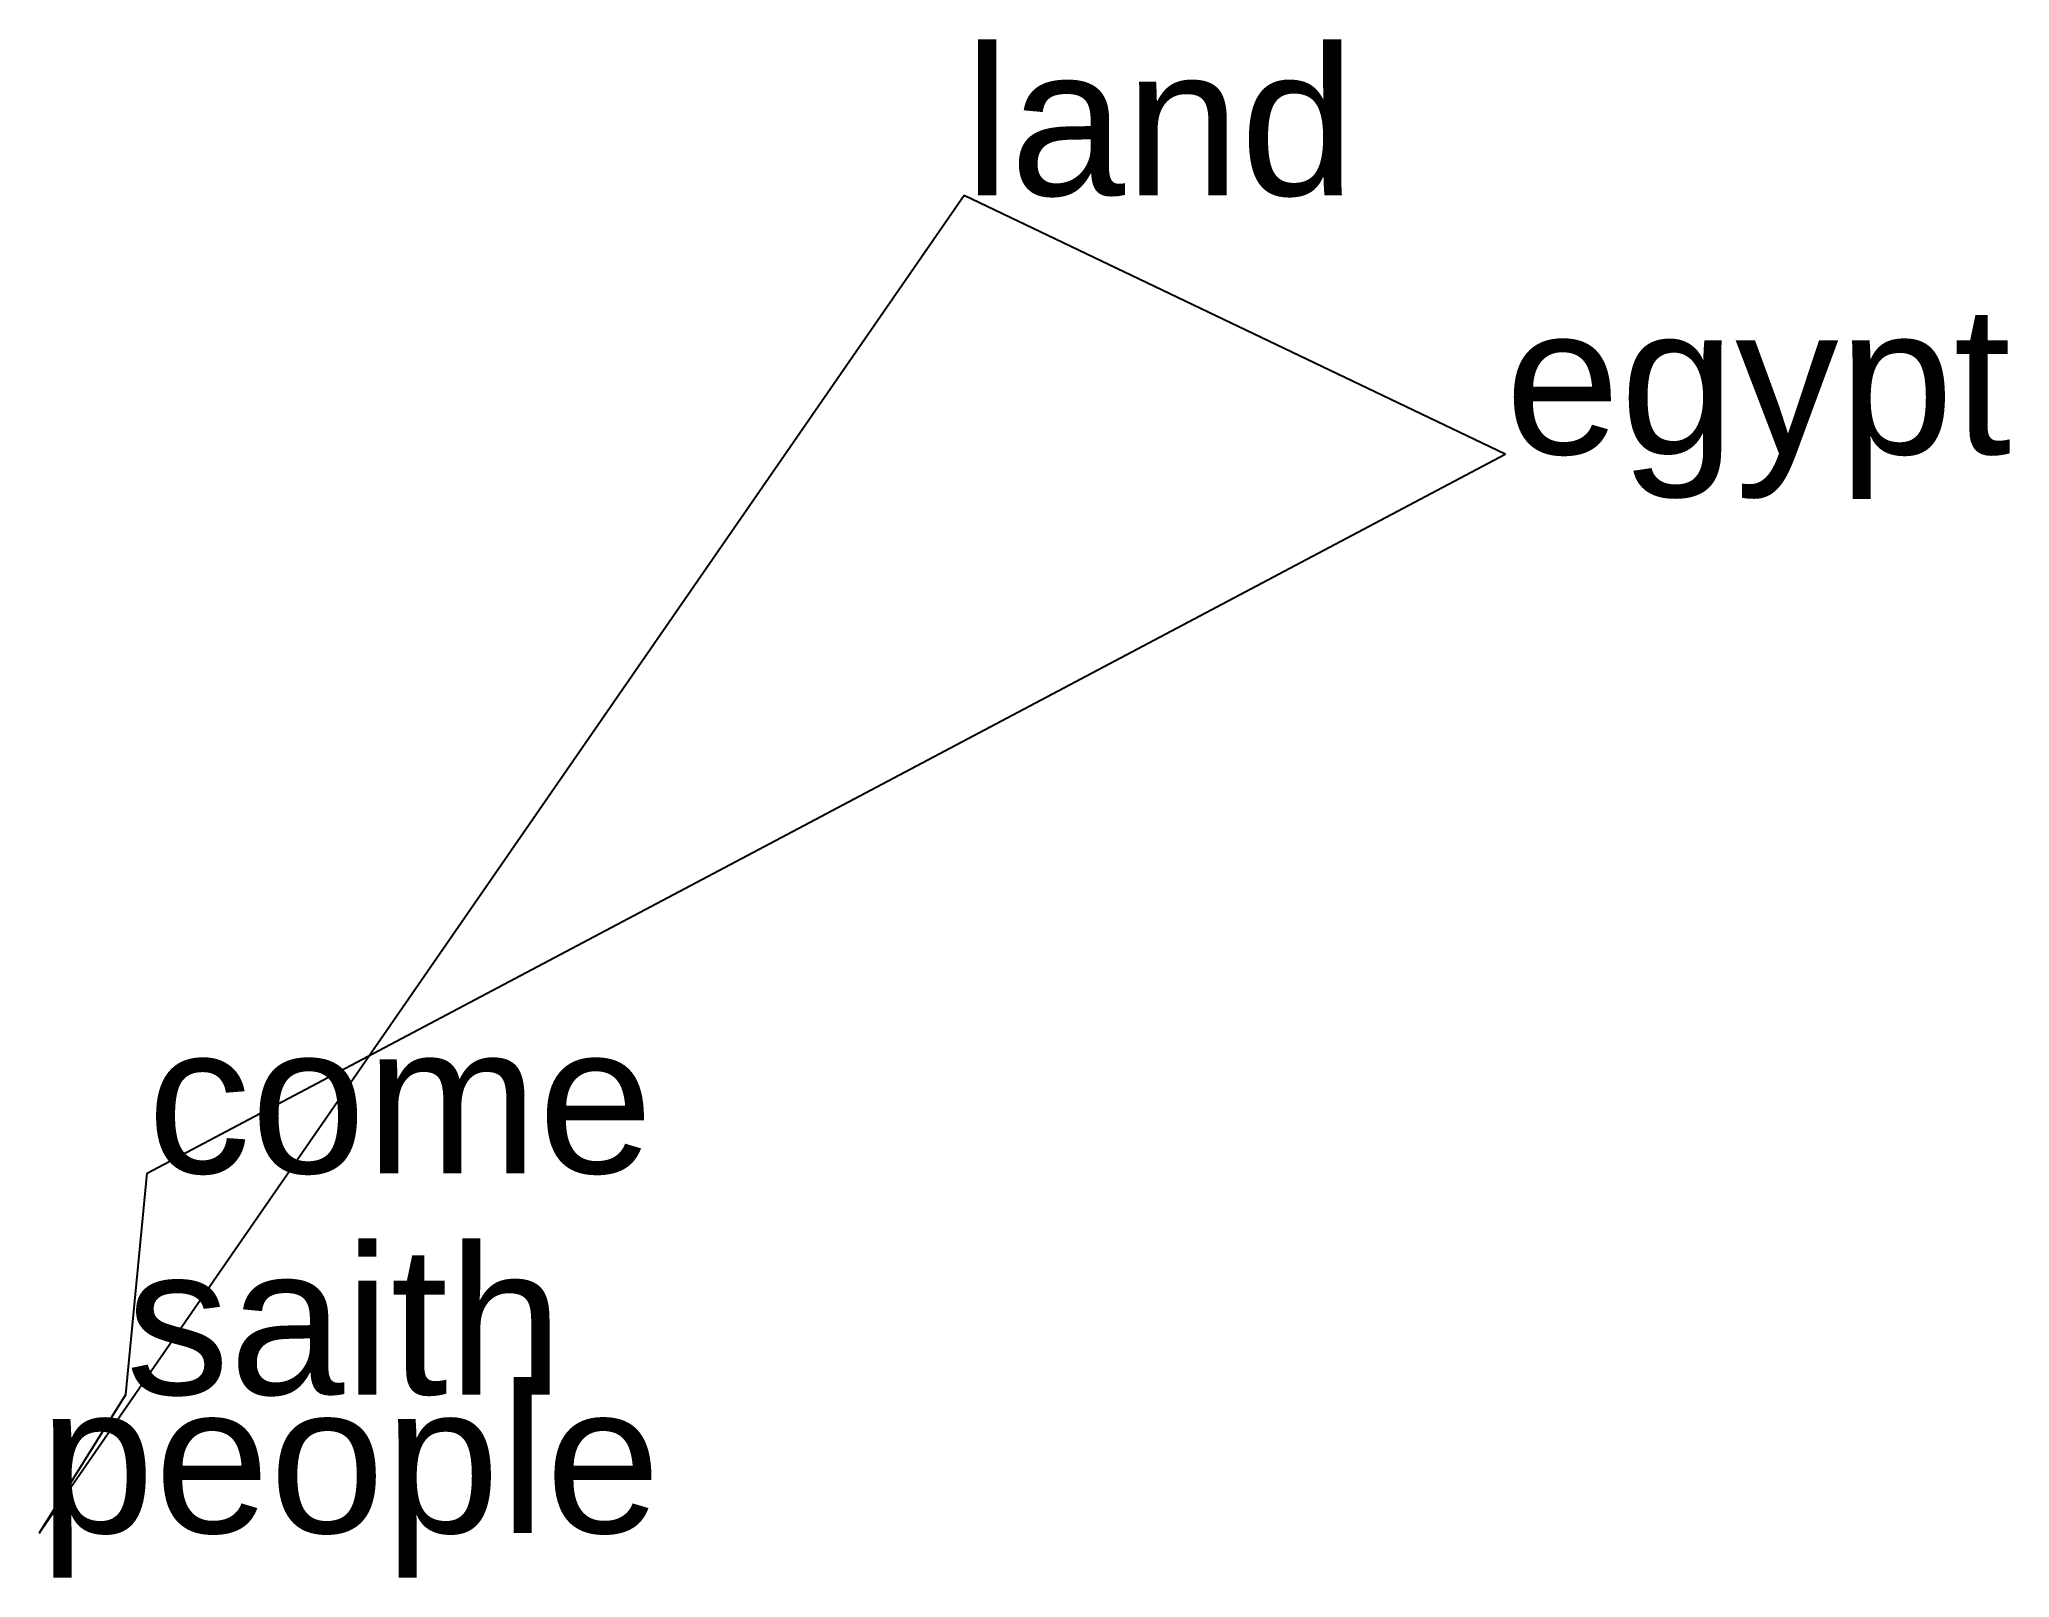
# Model space of a CAD drawing. Extents: x 0.3 to 4.29, y -1.41 to 1.7.
import ezdxf

# ---------------------------------------------------------------- set-up
doc = ezdxf.new("R2010")
doc.units = 0
doc.styles.get("Standard").update_dxf_attribs({"font": 'arial.ttf'})

msp = doc.modelspace()

# ---------------------------------------------------------------- linework, layer by layer
at = {"linetype": 'CONTINUOUS'}
msp.add_polyline3d([(2.1701, 1.3878, 0), (0.297, -1.3203, 0), (0.4723, -1.0401, 0), (0.5155, -0.5919, 0), (3.2657, 0.864, 0), (2.1701, 1.3878, 0)], dxfattribs=at)

# ---------------------------------------------------------------- texts
for s, p in [('land', (2.1701, 1.3878)), ('egypt', (3.2657, 0.864)), ('come', (0.5155, -0.5919)), ('saith', (0.4723, -1.0401)), ('people', (0.297, -1.3203))]:
    msp.add_text(s, height=0.3).set_placement(p)

doc.saveas('drawing.dxf')
